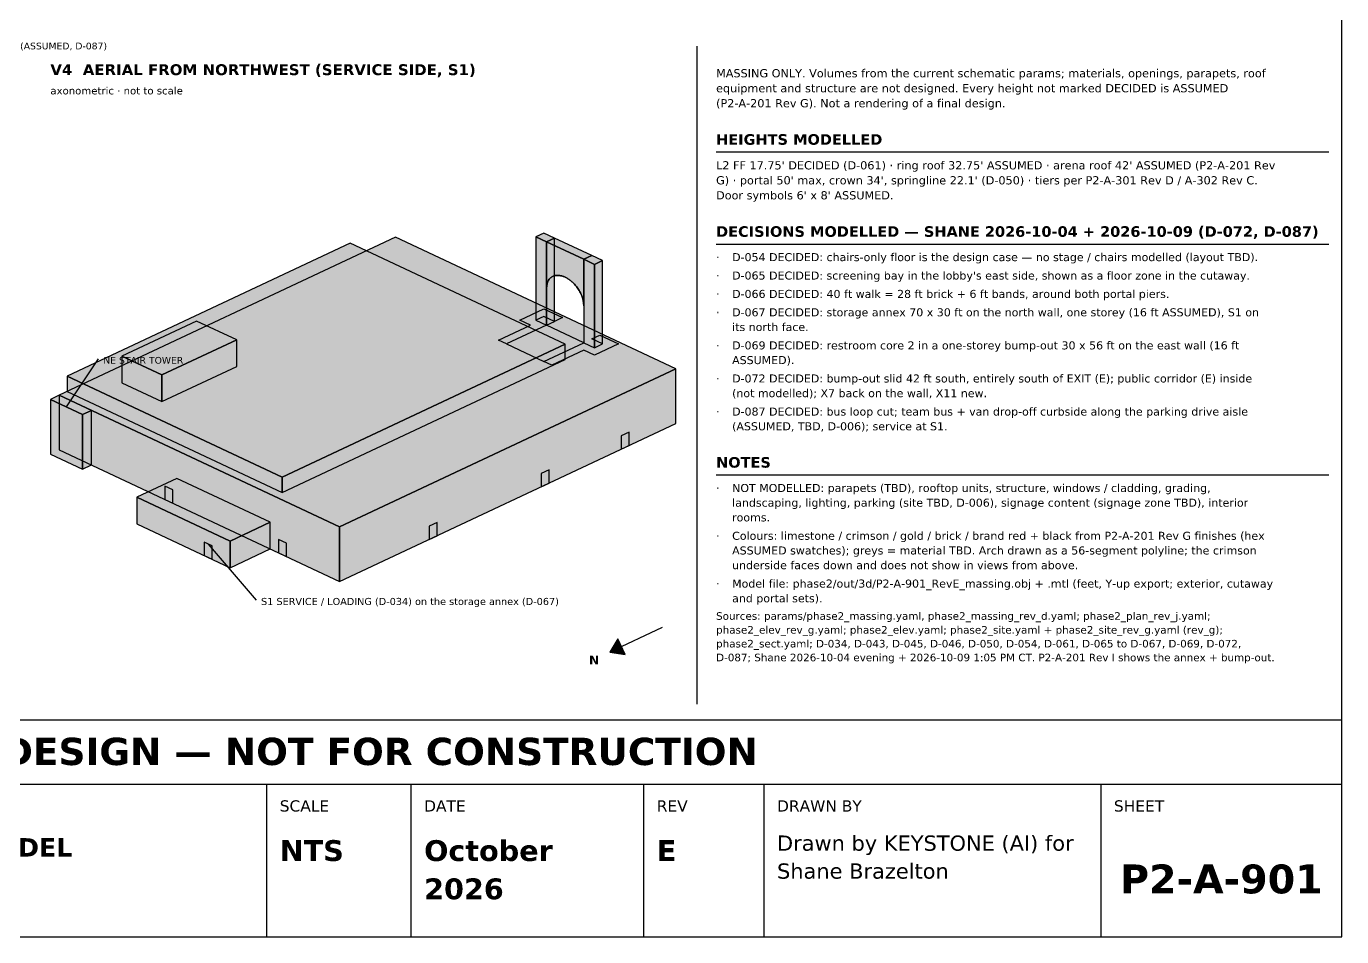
# Model space of a CAD drawing. Header units: inches. Extents: x 0.5 to 16.5, y 0.5 to 10.5.
# Drawn here: x 8.3 to 16.5, y 0.5 to 6.17 of the extents above; entities that cross this region are included whole.
import ezdxf
from ezdxf.enums import TextEntityAlignment as Align

# ---------------------------------------------------------------- set-up
doc = ezdxf.new("R2010")
doc.units = ezdxf.units.IN
doc.header["$MEASUREMENT"] = 0
for name, color, linetype in [('A-ANNO-TEXT', 7, 'Continuous'), ('A-ANNO-VIEW', 7, 'Continuous'), ('A-MASS', 7, 'Continuous'), ('C-SITE-DIAG', 7, 'Continuous'), ('G-ANNO-TTLB', 7, 'Continuous')]:
    doc.layers.add(name, color=color, linetype=linetype)
doc.styles.add('KS-BOLD', font='DejaVuSans-Bold.ttf')
doc.styles.add('KS-REG', font='DejaVuSans.ttf')

msp = doc.modelspace()

# ---------------------------------------------------------------- hatches: boundary and pattern name
at = {"layer": 'A-ANNO-TEXT', "true_color": 0x000000}
msp.add_hatch(color=7, dxfattribs=at).paths.add_polyline_path([(11.9371, 2.2735), (12.0333, 2.259), (11.9874, 2.3568)])
at = {"layer": 'A-MASS', "true_color": 0xe4e4e4}
for points in [[(12.35, 4.0388), (10.6025, 4.8592), (8.5055, 3.8747), (10.253, 3.0543)], [(9.6115, 4.2199), (9.3618, 4.3371), (8.8958, 4.1183), (9.1455, 4.0011)], [(8.7059, 3.7806), (8.5055, 3.8747), (8.45, 3.8486), (8.6504, 3.7545)], [(9.8203, 3.0834), (9.2378, 3.3568), (8.9881, 3.2396), (9.5706, 2.9662)]]:
    msp.add_hatch(color=7, dxfattribs=at).paths.add_polyline_path(points)
at = {"layer": 'A-MASS', "true_color": 0xd8ccb0}
for points in [[(11.5927, 4.8548), (11.5262, 4.886), (11.4762, 4.8626), (11.5428, 4.8313)], [(11.8257, 4.7454), (11.5927, 4.8548), (11.5428, 4.8313), (11.7758, 4.722)], [(11.8923, 4.7141), (11.8257, 4.7454), (11.7758, 4.722), (11.8424, 4.6907)]]:
    msp.add_hatch(color=7, dxfattribs=at).paths.add_polyline_path(points)
at = {"layer": 'A-MASS', "true_color": 0x8f8774}
for points in [[(11.4762, 4.3431), (11.5428, 4.3118), (11.5428, 4.8313), (11.4762, 4.8626)], [(11.5428, 4.5414), (11.547, 4.5722), (11.5511, 4.5834), (11.5553, 4.5913), (11.5595, 4.5973), (11.5636, 4.6022), (11.5678, 4.6062), (11.5719, 4.6096), (11.5761, 4.6123), (11.5803, 4.6147), (11.5844, 4.6166), (11.5886, 4.6182), (11.5927, 4.6195), (11.5969, 4.6205), (11.6011, 4.6212), (11.6052, 4.6217), (11.6094, 4.6219), (11.6135, 4.6219), (11.6177, 4.6218), (11.6219, 4.6214), (11.626, 4.6209), (11.6302, 4.6201), (11.6344, 4.6192), (11.6385, 4.6182), (11.6427, 4.6169), (11.6468, 4.6155), (11.651, 4.614), (11.6552, 4.6123), (11.6593, 4.6104), (11.6635, 4.6084), (11.6676, 4.6062), (11.6718, 4.6038), (11.676, 4.6013), (11.6801, 4.5986), (11.6843, 4.5958), (11.6884, 4.5928), (11.6926, 4.5896), (11.6968, 4.5863), (11.7009, 4.5827), (11.7051, 4.579), (11.7092, 4.575), (11.7134, 4.5709), (11.7176, 4.5665), (11.7217, 4.5619), (11.7259, 4.557), (11.7301, 4.5518), (11.7342, 4.5463), (11.7384, 4.5405), (11.7425, 4.5342), (11.7467, 4.5275), (11.7509, 4.5203), (11.755, 4.5123), (11.7592, 4.5036), (11.7633, 4.4936), (11.7675, 4.4819), (11.7717, 4.4668), (11.7758, 4.4321), (11.7758, 4.722), (11.5428, 4.8313)], [(11.7758, 4.2024), (11.8424, 4.1712), (11.8424, 4.6907), (11.7758, 4.722)]]:
    msp.add_hatch(color=7, dxfattribs=at).paths.add_polyline_path(points)
at = {"layer": 'A-MASS', "true_color": 0xada38d}
for points in [[(11.5428, 4.3118), (11.5927, 4.3352), (11.5927, 4.8548), (11.5428, 4.8313)], [(11.8424, 4.1712), (11.8923, 4.1946), (11.8923, 4.7141), (11.8424, 4.6907)]]:
    msp.add_hatch(color=7, dxfattribs=at).paths.add_polyline_path(points)
at = {"layer": 'A-MASS', "true_color": 0xcdcdcd}
msp.add_hatch(color=7, dxfattribs=at).paths.add_polyline_path([(11.6593, 4.1935), (10.3196, 4.8224), (8.5554, 3.9942), (9.8952, 3.3652)])
at = {"layer": 'A-MASS', "true_color": 0xb6b6b6}
for points in [[(9.1455, 3.8348), (9.6115, 4.0536), (9.6115, 4.2199), (9.1455, 4.0011)], [(10.253, 2.714), (12.35, 3.6985), (12.35, 4.0388), (10.253, 3.0543)], [(8.6504, 3.4142), (8.7059, 3.4403), (8.7059, 3.7806), (8.6504, 3.7545)], [(9.5706, 2.7999), (9.8203, 2.9171), (9.8203, 3.0834), (9.5706, 2.9662)]]:
    msp.add_hatch(color=7, dxfattribs=at).paths.add_polyline_path(points)
at = {"layer": 'A-MASS', "true_color": 0xa4a4a4}
msp.add_hatch(color=7, dxfattribs=at).paths.add_polyline_path([(9.8952, 3.2691), (11.6593, 4.0974), (11.6593, 4.1935), (9.8952, 3.3652)])
at = {"layer": 'A-MASS', "true_color": 0x969696}
for points in [[(8.8958, 3.952), (9.1455, 3.8348), (9.1455, 4.0011), (8.8958, 4.1183)], [(8.5055, 3.5344), (10.253, 2.714), (10.253, 3.0543), (8.5055, 3.8747)], [(8.45, 3.5083), (8.6504, 3.4142), (8.6504, 3.7545), (8.45, 3.8486)], [(8.9881, 3.0734), (9.5706, 2.7999), (9.5706, 2.9662), (8.9881, 3.2396)]]:
    msp.add_hatch(color=7, dxfattribs=at).paths.add_polyline_path(points)
at = {"layer": 'A-MASS', "true_color": 0x878787}
msp.add_hatch(color=7, dxfattribs=at).paths.add_polyline_path([(8.5554, 3.8981), (9.8952, 3.2691), (9.8952, 3.3652), (8.5554, 3.9942)])
at = {"layer": 'A-MASS', "true_color": 0x151515}
for points in [[(12.0088, 3.5383), (12.0587, 3.5617), (12.0587, 3.6448), (12.0088, 3.6214)], [(11.5095, 3.3039), (11.5595, 3.3273), (11.5595, 3.4104), (11.5095, 3.387)], [(10.8105, 2.9757), (10.8605, 2.9992), (10.8605, 3.0823), (10.8105, 3.0588)]]:
    msp.add_hatch(color=7, dxfattribs=at).paths.add_polyline_path(points)
at = {"layer": 'A-MASS', "true_color": 0x111111}
for points in [[(9.1641, 3.2252), (9.2141, 3.2017), (9.2141, 3.2848), (9.1641, 3.3083)], [(9.4084, 2.8761), (9.4583, 2.8527), (9.4583, 2.9358), (9.4084, 2.9592)], [(9.873, 2.8924), (9.9229, 2.8689), (9.9229, 2.9521), (9.873, 2.9755)]]:
    msp.add_hatch(color=7, dxfattribs=at).paths.add_polyline_path(points)
at = {"layer": 'C-SITE-DIAG', "true_color": 0xd9b79a}
for points in [[(11.443, 4.3118), (11.3764, 4.3431), (11.5262, 4.4134), (11.6427, 4.3587), (11.5927, 4.3352), (11.5262, 4.3665), (11.4762, 4.3431), (11.5428, 4.3118), (11.2932, 4.1946), (11.2432, 4.218)], [(11.5761, 4.0618), (11.5262, 4.0852), (11.7758, 4.2024), (11.8424, 4.1712), (11.8923, 4.1946), (11.8257, 4.2259), (11.8757, 4.2493), (11.9922, 4.1946), (11.8424, 4.1243), (11.7758, 4.1555)]]:
    msp.add_hatch(color=7, dxfattribs=at).paths.add_polyline_path(points)
at = {"layer": 'C-SITE-DIAG', "true_color": 0xb5654a}
msp.add_hatch(color=7, dxfattribs=at).paths.add_polyline_path([(11.7758, 4.2024), (11.5428, 4.3118), (11.2932, 4.1946), (11.5262, 4.0852)])

# ---------------------------------------------------------------- linework, layer by layer
at = {"layer": 'A-ANNO-TEXT'}
for p, q in [((12.48, 6.05), (12.48, 1.95)), ((12.6, 5.3911), (16.42, 5.3911)), ((12.6, 4.8173), (16.42, 4.8173)), ((8.5502, 3.8016), (8.7502, 4.1016)), ((12.6, 3.3785), (16.42, 3.3785)), ((9.4333, 2.9475), (9.7333, 2.5975)), ((12.2629, 2.4265), (11.9371, 2.2735))]:
    msp.add_line(p, q, dxfattribs=at)
msp.add_lwpolyline([(11.9371, 2.2735), (12.0333, 2.259), (11.9874, 2.3568)], close=True, dxfattribs=at)
at = {"layer": 'A-MASS'}
for points in [[(12.35, 4.0388), (10.6025, 4.8592), (8.5055, 3.8747), (10.253, 3.0543)], [(11.5927, 4.8548), (11.5262, 4.886), (11.4762, 4.8626), (11.5428, 4.8313)], [(11.4762, 4.3431), (11.5428, 4.3118), (11.5428, 4.8313), (11.4762, 4.8626)], [(11.5428, 4.3118), (11.5927, 4.3352), (11.5927, 4.8548), (11.5428, 4.8313)], [(11.8257, 4.7454), (11.5927, 4.8548), (11.5428, 4.8313), (11.7758, 4.722)], [(11.6593, 4.1935), (10.3196, 4.8224), (8.5554, 3.9942), (9.8952, 3.3652)], [(11.5428, 4.5414), (11.547, 4.5722), (11.5511, 4.5834), (11.5553, 4.5913), (11.5595, 4.5973), (11.5636, 4.6022), (11.5678, 4.6062), (11.5719, 4.6096), (11.5761, 4.6123), (11.5803, 4.6147), (11.5844, 4.6166), (11.5886, 4.6182), (11.5927, 4.6195), (11.5969, 4.6205), (11.6011, 4.6212), (11.6052, 4.6217), (11.6094, 4.6219), (11.6135, 4.6219), (11.6177, 4.6218), (11.6219, 4.6214), (11.626, 4.6209), (11.6302, 4.6201), (11.6344, 4.6192), (11.6385, 4.6182), (11.6427, 4.6169), (11.6468, 4.6155), (11.651, 4.614), (11.6552, 4.6123), (11.6593, 4.6104), (11.6635, 4.6084), (11.6676, 4.6062), (11.6718, 4.6038), (11.676, 4.6013), (11.6801, 4.5986), (11.6843, 4.5958), (11.6884, 4.5928), (11.6926, 4.5896), (11.6968, 4.5863), (11.7009, 4.5827), (11.7051, 4.579), (11.7092, 4.575), (11.7134, 4.5709), (11.7176, 4.5665), (11.7217, 4.5619), (11.7259, 4.557), (11.7301, 4.5518), (11.7342, 4.5463), (11.7384, 4.5405), (11.7425, 4.5342), (11.7467, 4.5275), (11.7509, 4.5203), (11.755, 4.5123), (11.7592, 4.5036), (11.7633, 4.4936), (11.7675, 4.4819), (11.7717, 4.4668), (11.7758, 4.4321), (11.7758, 4.722), (11.5428, 4.8313)], [(11.8923, 4.7141), (11.8257, 4.7454), (11.7758, 4.722), (11.8424, 4.6907)], [(11.7758, 4.2024), (11.8424, 4.1712), (11.8424, 4.6907), (11.7758, 4.722)], [(11.8424, 4.1712), (11.8923, 4.1946), (11.8923, 4.7141), (11.8424, 4.6907)], [(11.5595, 4.5973), (11.5553, 4.5913), (11.5553, 4.5913), (11.5595, 4.5973)], [(11.5636, 4.6022), (11.5595, 4.5973), (11.5595, 4.5973), (11.5636, 4.6022)], [(11.5678, 4.6062), (11.5636, 4.6022), (11.5636, 4.6022), (11.5678, 4.6062)], [(11.5719, 4.6096), (11.5678, 4.6062), (11.5678, 4.6062), (11.5719, 4.6096)], [(11.5761, 4.6123), (11.5719, 4.6096), (11.5719, 4.6096), (11.5761, 4.6123)], [(11.5803, 4.6147), (11.5761, 4.6123), (11.5761, 4.6123), (11.5803, 4.6147)], [(11.5844, 4.6166), (11.5803, 4.6147), (11.5803, 4.6147), (11.5844, 4.6166)], [(11.5886, 4.6182), (11.5844, 4.6166), (11.5844, 4.6166), (11.5886, 4.6182)], [(11.5927, 4.6195), (11.5886, 4.6182), (11.5886, 4.6182), (11.5927, 4.6195)], [(11.5969, 4.6205), (11.5927, 4.6195), (11.5927, 4.6195), (11.5969, 4.6205)], [(11.6011, 4.6212), (11.5969, 4.6205), (11.5969, 4.6205), (11.6011, 4.6212)], [(11.6052, 4.6217), (11.6011, 4.6212), (11.6011, 4.6212), (11.6052, 4.6217)], [(11.6094, 4.6219), (11.6052, 4.6217), (11.6052, 4.6217), (11.6094, 4.6219)], [(11.6135, 4.6219), (11.6094, 4.6219), (11.6094, 4.6219), (11.6135, 4.6219)], [(11.6177, 4.6218), (11.6135, 4.6219), (11.6135, 4.6219), (11.6177, 4.6218)], [(11.6219, 4.6214), (11.6177, 4.6218), (11.6177, 4.6218), (11.6219, 4.6214)], [(11.626, 4.6209), (11.6219, 4.6214), (11.6219, 4.6214), (11.626, 4.6209)], [(11.6302, 4.6201), (11.626, 4.6209), (11.626, 4.6209), (11.6302, 4.6201)], [(11.6344, 4.6192), (11.6302, 4.6201), (11.6302, 4.6201), (11.6344, 4.6192)], [(11.6385, 4.6182), (11.6344, 4.6192), (11.6344, 4.6192), (11.6385, 4.6182)], [(11.6427, 4.6169), (11.6385, 4.6182), (11.6385, 4.6182), (11.6427, 4.6169)], [(11.6468, 4.6155), (11.6427, 4.6169), (11.6427, 4.6169), (11.6468, 4.6155)], [(11.651, 4.614), (11.6468, 4.6155), (11.6468, 4.6155), (11.651, 4.614)], [(11.6552, 4.6123), (11.651, 4.614), (11.651, 4.614), (11.6552, 4.6123)], [(11.6593, 4.6104), (11.6552, 4.6123), (11.6552, 4.6123), (11.6593, 4.6104)], [(11.6635, 4.6084), (11.6593, 4.6104), (11.6593, 4.6104), (11.6635, 4.6084)], [(11.6676, 4.6062), (11.6635, 4.6084), (11.6635, 4.6084), (11.6676, 4.6062)], [(11.6718, 4.6038), (11.6676, 4.6062), (11.6676, 4.6062), (11.6718, 4.6038)], [(11.676, 4.6013), (11.6718, 4.6038), (11.6718, 4.6038), (11.676, 4.6013)], [(11.6801, 4.5986), (11.676, 4.6013), (11.676, 4.6013), (11.6801, 4.5986)], [(11.6843, 4.5958), (11.6801, 4.5986), (11.6801, 4.5986), (11.6843, 4.5958)], [(11.6884, 4.5928), (11.6843, 4.5958), (11.6843, 4.5958), (11.6884, 4.5928)], [(11.6926, 4.5896), (11.6884, 4.5928), (11.6884, 4.5928), (11.6926, 4.5896)], [(11.547, 4.5722), (11.5428, 4.5414), (11.5428, 4.5414), (11.547, 4.5722)], [(11.5511, 4.5834), (11.547, 4.5722), (11.547, 4.5722), (11.5511, 4.5834)], [(11.5553, 4.5913), (11.5511, 4.5834), (11.5511, 4.5834), (11.5553, 4.5913)], [(11.6968, 4.5863), (11.6926, 4.5896), (11.6926, 4.5896), (11.6968, 4.5863)], [(11.7009, 4.5827), (11.6968, 4.5863), (11.6968, 4.5863), (11.7009, 4.5827)], [(11.7051, 4.579), (11.7009, 4.5827), (11.7009, 4.5827), (11.7051, 4.579)], [(11.7092, 4.575), (11.7051, 4.579), (11.7051, 4.579), (11.7092, 4.575)], [(11.7134, 4.5709), (11.7092, 4.575), (11.7092, 4.575), (11.7134, 4.5709)], [(11.7176, 4.5665), (11.7134, 4.5709), (11.7134, 4.5709), (11.7176, 4.5665)], [(11.7217, 4.5619), (11.7176, 4.5665), (11.7176, 4.5665), (11.7217, 4.5619)], [(11.7259, 4.557), (11.7217, 4.5619), (11.7217, 4.5619), (11.7259, 4.557)], [(11.7301, 4.5518), (11.7259, 4.557), (11.7259, 4.557), (11.7301, 4.5518)], [(11.7342, 4.5463), (11.7301, 4.5518), (11.7301, 4.5518), (11.7342, 4.5463)], [(11.7384, 4.5405), (11.7342, 4.5463), (11.7342, 4.5463), (11.7384, 4.5405)], [(11.7425, 4.5342), (11.7384, 4.5405), (11.7384, 4.5405), (11.7425, 4.5342)], [(11.7467, 4.5275), (11.7425, 4.5342), (11.7425, 4.5342), (11.7467, 4.5275)], [(11.7509, 4.5203), (11.7467, 4.5275), (11.7467, 4.5275), (11.7509, 4.5203)], [(11.755, 4.5123), (11.7509, 4.5203), (11.7509, 4.5203), (11.755, 4.5123)], [(11.7592, 4.5036), (11.755, 4.5123), (11.755, 4.5123), (11.7592, 4.5036)], [(11.7633, 4.4936), (11.7592, 4.5036), (11.7592, 4.5036), (11.7633, 4.4936)], [(11.7675, 4.4819), (11.7633, 4.4936), (11.7633, 4.4936), (11.7675, 4.4819)], [(11.7717, 4.4668), (11.7675, 4.4819), (11.7675, 4.4819), (11.7717, 4.4668)], [(11.7758, 4.4321), (11.7717, 4.4668), (11.7717, 4.4668), (11.7758, 4.4321)], [(9.6115, 4.2199), (9.3618, 4.3371), (8.8958, 4.1183), (9.1455, 4.0011)], [(9.1455, 3.8348), (9.6115, 4.0536), (9.6115, 4.2199), (9.1455, 4.0011)], [(9.8952, 3.2691), (11.6593, 4.0974), (11.6593, 4.1935), (9.8952, 3.3652)], [(8.8958, 3.952), (9.1455, 3.8348), (9.1455, 4.0011), (8.8958, 4.1183)], [(10.253, 2.714), (12.35, 3.6985), (12.35, 4.0388), (10.253, 3.0543)], [(8.5554, 3.8981), (9.8952, 3.2691), (9.8952, 3.3652), (8.5554, 3.9942)], [(8.7059, 3.7806), (8.5055, 3.8747), (8.45, 3.8486), (8.6504, 3.7545)], [(8.5055, 3.5344), (10.253, 2.714), (10.253, 3.0543), (8.5055, 3.8747)], [(8.45, 3.5083), (8.6504, 3.4142), (8.6504, 3.7545), (8.45, 3.8486)], [(8.6504, 3.4142), (8.7059, 3.4403), (8.7059, 3.7806), (8.6504, 3.7545)], [(12.0088, 3.5383), (12.0587, 3.5617), (12.0587, 3.6448), (12.0088, 3.6214)], [(11.5095, 3.3039), (11.5595, 3.3273), (11.5595, 3.4104), (11.5095, 3.387)], [(9.8203, 3.0834), (9.2378, 3.3568), (8.9881, 3.2396), (9.5706, 2.9662)], [(9.1641, 3.2252), (9.2141, 3.2017), (9.2141, 3.2848), (9.1641, 3.3083)], [(8.9881, 3.0734), (9.5706, 2.7999), (9.5706, 2.9662), (8.9881, 3.2396)], [(9.5706, 2.7999), (9.8203, 2.9171), (9.8203, 3.0834), (9.5706, 2.9662)], [(10.8105, 2.9757), (10.8605, 2.9992), (10.8605, 3.0823), (10.8105, 3.0588)], [(9.4084, 2.8761), (9.4583, 2.8527), (9.4583, 2.9358), (9.4084, 2.9592)], [(9.873, 2.8924), (9.9229, 2.8689), (9.9229, 2.9521), (9.873, 2.9755)]]:
    msp.add_lwpolyline(points, close=True, dxfattribs=at)
at = {"layer": 'C-SITE-DIAG'}
for points in [[(11.443, 4.3118), (11.3764, 4.3431), (11.5262, 4.4134), (11.6427, 4.3587), (11.5927, 4.3352), (11.5262, 4.3665), (11.4762, 4.3431), (11.5428, 4.3118), (11.2932, 4.1946), (11.2432, 4.218)], [(11.7758, 4.2024), (11.5428, 4.3118), (11.2932, 4.1946), (11.5262, 4.0852)], [(11.5761, 4.0618), (11.5262, 4.0852), (11.7758, 4.2024), (11.8424, 4.1712), (11.8923, 4.1946), (11.8257, 4.2259), (11.8757, 4.2493), (11.9922, 4.1946), (11.8424, 4.1243), (11.7758, 4.1555)]]:
    msp.add_lwpolyline(points, close=True, dxfattribs=at)
at = {"layer": 'G-ANNO-TTLB'}
for p, q in [((0.5, 1.45), (16.5, 1.45)), ((9.8, 0.5), (9.8, 1.45)), ((10.7, 0.5), (10.7, 1.45)), ((12.15, 0.5), (12.15, 1.45)), ((12.9, 0.5), (12.9, 1.45)), ((15, 0.5), (15, 1.45))]:
    msp.add_line(p, q, dxfattribs=at)
for points in [[(0.5, 0.5), (16.5, 0.5), (16.5, 10.5), (0.5, 10.5)], [(0.5, 1.45), (16.5, 1.45), (16.5, 1.85), (0.5, 1.85)]]:
    msp.add_lwpolyline(points, close=True, dxfattribs=at)

# ---------------------------------------------------------------- texts
at = {"layer": 'A-ANNO-TEXT'}
for s, height, style, p in [('BUS / VAN DROP-OFF: curbside, drive aisle (ASSUMED, D-087)', 0.042, 'KS-REG', (7.0139, 6.0306)), ('MASSING ONLY. Volumes from the current schematic params; materials, openings, parapets, roof', 0.051, 'KS-REG', (12.6, 5.8565)), ('equipment and structure are not designed. Every height not marked DECIDED is ASSUMED', 0.051, 'KS-REG', (12.6, 5.763)), ('(P2-A-201 Rev G). Not a rendering of a final design.', 0.051, 'KS-REG', (12.6, 5.6695)), ('HEIGHTS MODELLED', 0.066, 'KS-BOLD', (12.6, 5.4361)), ("L2 FF 17.75' DECIDED (D-061) · ring roof 32.75' ASSUMED · arena roof 42' ASSUMED (P2-A-201 Rev", 0.051, 'KS-REG', (12.6, 5.2826)), ("G) · portal 50' max, crown 34', springline 22.1' (D-050) · tiers per P2-A-301 Rev D / A-302 Rev C.", 0.051, 'KS-REG', (12.6, 5.1891)), ("Door symbols 6' x 8' ASSUMED.", 0.051, 'KS-REG', (12.6, 5.0956)), ('DECISIONS MODELLED — SHANE 2026-10-04 + 2026-10-09 (D-072, D-087)', 0.066, 'KS-BOLD', (12.6, 4.8623)), ('D-054 DECIDED: chairs-only floor is the design case — no stage / chairs modelled (layout TBD).', 0.05, 'KS-REG', (12.7, 4.7106)), ('·', 0.05, 'KS-REG', (12.6, 4.7106)), ('·', 0.05, 'KS-REG', (12.6, 4.596)), ("D-065 DECIDED: screening bay in the lobby's east side, shown as a floor zone in the cutaway.", 0.05, 'KS-REG', (12.7, 4.596)), ('D-066 DECIDED: 40 ft walk = 28 ft brick + 6 ft bands, around both portal piers.', 0.05, 'KS-REG', (12.7, 4.4814)), ('·', 0.05, 'KS-REG', (12.6, 4.4814)), ('·', 0.05, 'KS-REG', (12.6, 4.3668)), ('D-067 DECIDED: storage annex 70 x 30 ft on the north wall, one storey (16 ft ASSUMED), S1 on', 0.05, 'KS-REG', (12.7, 4.3668)), ('its north face.', 0.05, 'KS-REG', (12.7, 4.2752)), ('·', 0.05, 'KS-REG', (12.6, 4.1606)), ('D-069 DECIDED: restroom core 2 in a one-storey bump-out 30 x 56 ft on the east wall (16 ft', 0.05, 'KS-REG', (12.7, 4.1606)), ('NE STAIR TOWER', 0.042, 'KS-REG', (8.7802, 4.0716)), ('ASSUMED).', 0.05, 'KS-REG', (12.7, 4.0689)), ('·', 0.05, 'KS-REG', (12.6, 3.9543)), ('D-072 DECIDED: bump-out slid 42 ft south, entirely south of EXIT (E); public corridor (E) inside', 0.05, 'KS-REG', (12.7, 3.9543)), ('(not modelled); X7 back on the wall, X11 new.', 0.05, 'KS-REG', (12.7, 3.8627)), ('·', 0.05, 'KS-REG', (12.6, 3.7481)), ('D-087 DECIDED: bus loop cut; team bus + van drop-off curbside along the parking drive aisle', 0.05, 'KS-REG', (12.7, 3.7481)), ('(ASSUMED, TBD, D-006); service at S1.', 0.05, 'KS-REG', (12.7, 3.6564)), ('NOTES', 0.066, 'KS-BOLD', (12.6, 3.4235)), ('·', 0.05, 'KS-REG', (12.6, 3.2718)), ('NOT MODELLED: parapets (TBD), rooftop units, structure, windows / cladding, grading,', 0.05, 'KS-REG', (12.7, 3.2718)), ('landscaping, lighting, parking (site TBD, D-006), signage content (signage zone TBD), interior', 0.05, 'KS-REG', (12.7, 3.1802)), ('rooms.', 0.05, 'KS-REG', (12.7, 3.0885)), ('·', 0.05, 'KS-REG', (12.6, 2.9739)), ('Colours: limestone / crimson / gold / brick / brand red + black from P2-A-201 Rev G finishes (hex', 0.05, 'KS-REG', (12.7, 2.9739)), ('ASSUMED swatches); greys = material TBD. Arch drawn as a 56-segment polyline; the crimson', 0.05, 'KS-REG', (12.7, 2.8823)), ('underside faces down and does not show in views from above.', 0.05, 'KS-REG', (12.7, 2.7906)), ('Model file: phase2/out/3d/P2-A-901_RevE_massing.obj + .mtl (feet, Y-up export; exterior, cutaway', 0.05, 'KS-REG', (12.7, 2.676)), ('·', 0.05, 'KS-REG', (12.6, 2.676)), ('and portal sets).', 0.05, 'KS-REG', (12.7, 2.5843)), ('S1 SERVICE / LOADING (D-034) on the storage annex (D-067)', 0.044, 'KS-REG', (9.7633, 2.5675)), ('Sources: params/phase2_massing.yaml, phase2_massing_rev_d.yaml; phase2_plan_rev_j.yaml;', 0.047, 'KS-REG', (12.6, 2.4753)), ('phase2_elev_rev_g.yaml; phase2_elev.yaml; phase2_site.yaml + phase2_site_rev_g.yaml (rev_g);', 0.047, 'KS-REG', (12.6, 2.3891)), ('phase2_sect.yaml; D-034, D-043, D-045, D-046, D-050, D-054, D-061, D-065 to D-067, D-069, D-072,', 0.047, 'KS-REG', (12.6, 2.3029)), ('D-087; Shane 2026-10-04 evening + 2026-10-09 1:05 PM CT. P2-A-201 Rev I shows the annex + bump-out.', 0.047, 'KS-REG', (12.6, 2.2168))]:
    msp.add_text(s, height=height, dxfattribs=dict(at, style=style)).set_placement(p)
at = {"layer": 'A-ANNO-TEXT', "style": 'KS-BOLD'}
msp.add_text('N', height=0.055, dxfattribs=at).set_placement((11.8393, 2.1976), align=Align.CENTER)
at = {"layer": 'A-ANNO-VIEW'}
for s, height, style, p in [('V4  AERIAL FROM NORTHWEST (SERVICE SIDE, S1)', 0.068, 'KS-BOLD', (8.45, 5.87)), ('axonometric · not to scale', 0.046, 'KS-REG', (8.45, 5.75))]:
    msp.add_text(s, height=height, dxfattribs=dict(at, style=style)).set_placement(p)
at = {"layer": 'G-ANNO-TTLB', "style": 'KS-BOLD'}
for s, height, p in [('PRELIMINARY — CONCEPTUAL DESIGN — NOT FOR CONSTRUCTION', 0.17, (8.5, 1.57)), ('P2-A-901', 0.18, (15.75, 0.77))]:
    msp.add_text(s, height=height, dxfattribs=at).set_placement(p, align=Align.CENTER)
at = {"layer": 'G-ANNO-TTLB'}
for s, height, style, p in [('SCALE', 0.07, 'KS-REG', (9.88, 1.28)), ('DATE', 0.07, 'KS-REG', (10.78, 1.28)), ('REV', 0.07, 'KS-REG', (12.23, 1.28)), ('DRAWN BY', 0.07, 'KS-REG', (12.98, 1.28)), ('SHEET', 0.07, 'KS-REG', (15.08, 1.28)), ('3D MASSING MODEL', 0.115, 'KS-BOLD', (6.78, 0.9992)), ('NTS', 0.13, 'KS-BOLD', (9.88, 0.9717)), ('October', 0.13, 'KS-BOLD', (10.78, 0.9717)), ('E', 0.13, 'KS-BOLD', (12.23, 0.9717)), ('Drawn by KEYSTONE (AI) for', 0.095, 'KS-REG', (12.98, 1.0358)), ('Shane Brazelton', 0.095, 'KS-REG', (12.98, 0.8617)), ('2026', 0.13, 'KS-BOLD', (10.78, 0.7333))]:
    msp.add_text(s, height=height, dxfattribs=dict(at, style=style)).set_placement(p)

doc.saveas('drawing.dxf')
